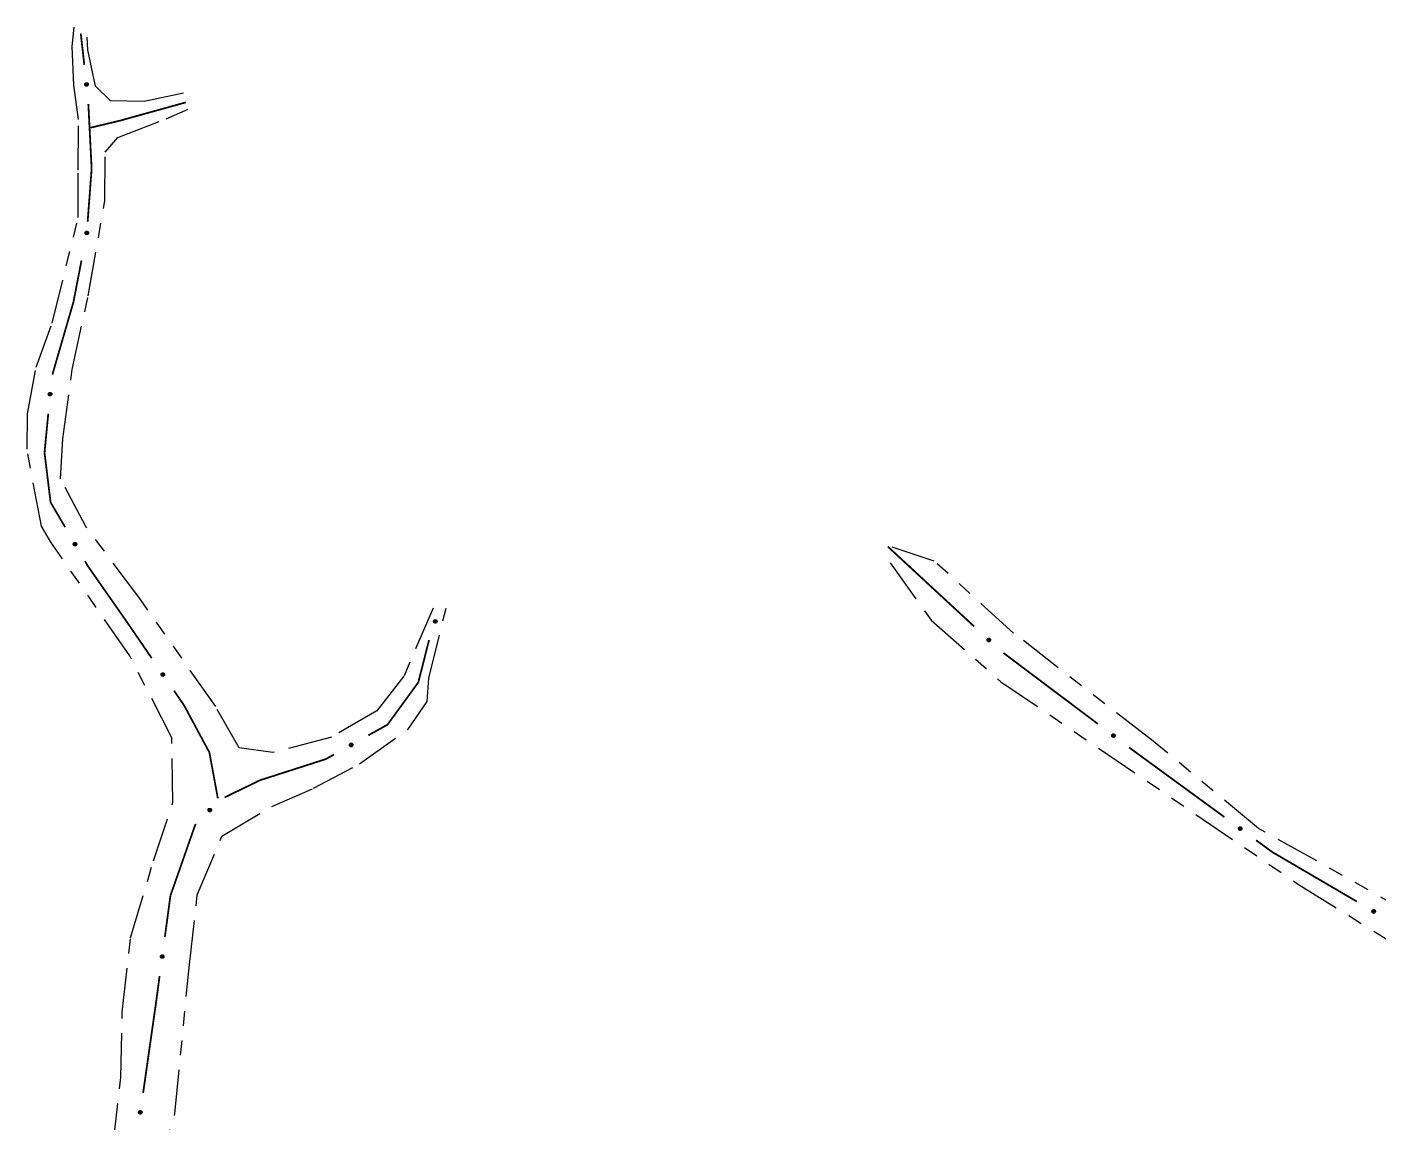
# Model space of a CAD drawing. Extents: x 205807 to 207855, y 4874692 to 4876446.
# Drawn here: x 206783.9 to 206921.5, y 4874877.1 to 4874988.5 of the extents above; entities that cross this region are included whole.
import ezdxf

# ---------------------------------------------------------------- set-up
doc = ezdxf.new("R2010")
doc.units = 0
doc.header["$LTSCALE"] = 1.5
doc.header["$MEASUREMENT"] = 0
doc.linetypes.add('TRACO_25', pattern=[8, 3, -1, 1, -1, 1, -1])
doc.layers.add('SV-EIXO-RUA-N-PAV', color=6, linetype='CONTINUOUS')
doc.layers.add('SV-RUA-NAO-PAV', color=7, linetype='CONTINUOUS')

msp = doc.modelspace()

# ---------------------------------------------------------------- linework, layer by layer
at = {"layer": 'SV-EIXO-RUA-N-PAV', "const_width": 0.18}
for points in [[(206789.358213, 4874987.682496), (206789.334286, 4874987.893848)], [(206789.69568, 4874984.701537), (206789.358213, 4874987.682496)], [(206790.440665, 4874974.125583), (206790.105172, 4874980.723609)], [(206793.391007, 4874979.04282), (206799.980945, 4874980.873359)], [(206799.980945, 4874980.873359), (206800.029278, 4874980.886784)], [(206790.317734, 4874978.305234), (206793.234896, 4874979.005354)], [(206793.234896, 4874979.005354), (206793.391007, 4874979.04282)], [(206790.034766, 4874968.747428), (206790.411055, 4874973.733249)], [(206790.411055, 4874973.733249), (206790.440665, 4874974.125583)], [(206788.596701, 4874960.603179), (206789.40709, 4874964.802468)], [(206786.443385, 4874953.186204), (206788.395057, 4874959.908628)], [(206788.395057, 4874959.908628), (206788.596701, 4874960.603179)], [(206785.646358, 4874945.236812), (206786.02492, 4874949.211716)], [(206785.647219, 4874945.229754), (206785.646358, 4874945.236812)], [(206786.261013, 4874940.196644), (206785.647219, 4874945.229754)], [(206786.730353, 4874939.394223), (206786.261013, 4874940.196644)], [(206787.74012, 4874937.667848), (206786.730353, 4874939.394223)], [(206871.474668, 4874935.695847), (206880.283862, 4874927.547343)], [(206790.071872, 4874933.681304), (206789.759653, 4874934.215098)], [(206790.290706, 4874933.368684), (206790.071872, 4874933.681304)], [(206793.944196, 4874928.149412), (206790.290706, 4874933.368684)], [(206794.299951, 4874927.630602), (206793.944196, 4874928.149412)], [(206796.562065, 4874924.331687), (206794.299951, 4874927.630602)], [(206823.693484, 4874921.879934), (206824.783878, 4874926.184121)], [(206883.250342, 4874924.867226), (206892.844248, 4874917.659107)], [(206820.558745, 4874917.577351), (206823.363815, 4874921.427448)], [(206823.363815, 4874921.427448), (206823.693484, 4874921.879934)], [(206799.844882, 4874919.544246), (206798.824178, 4874921.032772)], [(206799.937394, 4874919.372437), (206799.844882, 4874919.544246)], [(206802.426431, 4874914.749939), (206799.937394, 4874919.372437)], [(206818.606474, 4874916.486376), (206820.352361, 4874917.462019)], [(206820.352361, 4874917.462019), (206820.558745, 4874917.577351)], [(206802.562298, 4874914.012376), (206802.426431, 4874914.749939)], [(206814.289267, 4874914.073819), (206815.1147, 4874914.535091)], [(206896.042216, 4874915.2564), (206896.3581, 4874915.01907)], [(206896.3581, 4874915.01907), (206905.731222, 4874908.17669)], [(206803.286948, 4874910.078564), (206802.562298, 4874914.012376)], [(206807.589531, 4874911.922528), (206814.237447, 4874914.05718)], [(206814.237447, 4874914.05718), (206814.289267, 4874914.073819)], [(206803.974284, 4874910.169681), (206807.573541, 4874911.914775)], [(206807.573541, 4874911.914775), (206807.589531, 4874911.922528)], [(206798.461908, 4874900.182623), (206800.69091, 4874906.543433)], [(206800.69091, 4874906.543433), (206800.981993, 4874907.374083)], [(206800.981993, 4874907.374083), (206801.066213, 4874907.459318)], [(206908.96197, 4874905.818244), (206910.577344, 4874904.639021)], [(206910.577344, 4874904.639021), (206910.617946, 4874904.609382)], [(206910.617946, 4874904.609382), (206919.205799, 4874899.584849)], [(206797.892685, 4874895.960881), (206798.427174, 4874899.92501)], [(206798.427174, 4874899.92501), (206798.461908, 4874900.182623)], [(206796.986737, 4874889.24177), (206797.358195, 4874891.996752)], [(206795.68282, 4874880.114348), (206796.955612, 4874889.023893)], [(206796.955612, 4874889.023893), (206796.986737, 4874889.24177)]]:
    msp.add_lwpolyline(points, dxfattribs=at)
at = {"layer": 'SV-EIXO-RUA-N-PAV'}
for points in [[(206789.827439, 4874982.559079), (206789.788756, 4874982.589008), (206789.761631, 4874982.62264), (206789.747081, 4874982.657203), (206789.742187, 4874982.691097), (206789.741086, 4874982.726337), (206789.747814, 4874982.762111), (206789.764077, 4874982.800162), (206789.793827, 4874982.839176), (206789.830107, 4874982.864699), (206789.863228, 4874982.880777), (206789.898278, 4874982.887915), (206789.932529, 4874982.888411), (206789.969458, 4874982.880193), (206790.007858, 4874982.863336), (206790.046365, 4874982.832471), (206790.072731, 4874982.799317), (206790.085927, 4874982.765517), (206790.09288, 4874982.730235), (206790.093573, 4874982.694244), (206790.086766, 4874982.659166), (206790.069723, 4874982.620534), (206790.038757, 4874982.582932), (206790.005989, 4874982.556256), (206789.972384, 4874982.542589), (206789.937494, 4874982.536526), (206789.902162, 4874982.534992), (206789.86592, 4874982.540259), (206789.827439, 4874982.559079)], [(206789.82836, 4874967.475254), (206789.795955, 4874967.511887), (206789.775595, 4874967.549997), (206789.767763, 4874967.58667), (206789.769292, 4874967.620882), (206789.774798, 4874967.655707), (206789.788096, 4874967.689592), (206789.811186, 4874967.723932), (206789.847705, 4874967.756696), (206789.888116, 4874967.774987), (206789.92366, 4874967.784589), (206789.959426, 4874967.785049), (206789.993166, 4874967.779133), (206790.027908, 4874967.764156), (206790.062479, 4874967.740417), (206790.094536, 4874967.702898), (206790.11424, 4874967.665399), (206790.120884, 4874967.629727), (206790.121119, 4874967.593768), (206790.115071, 4874967.558282), (206790.101826, 4874967.525095), (206790.077862, 4874967.49033), (206790.040411, 4874967.45918), (206790.003235, 4874967.439101), (206789.967666, 4874967.431957), (206789.932258, 4874967.432524), (206789.897263, 4874967.437622), (206789.862644, 4874967.449571), (206789.82836, 4874967.475254)], [(206786.091332, 4874951.07011), (206786.059652, 4874951.107371), (206786.040044, 4874951.145874), (206786.032933, 4874951.182694), (206786.035133, 4874951.216869), (206786.041321, 4874951.251579), (206786.055281, 4874951.285197), (206786.079041, 4874951.319077), (206786.116196, 4874951.351119), (206786.156958, 4874951.368613), (206786.192683, 4874951.377516), (206786.228451, 4874951.377274), (206786.262069, 4874951.370697), (206786.29651, 4874951.355041), (206786.330609, 4874951.330628), (206786.361924, 4874951.292487), (206786.380888, 4874951.254609), (206786.386831, 4874951.218814), (206786.38636, 4874951.182857), (206786.379617, 4874951.147497), (206786.365723, 4874951.114576), (206786.341082, 4874951.080287), (206786.303027, 4874951.049878), (206786.265464, 4874951.030532), (206786.229762, 4874951.024088), (206786.194372, 4874951.025349), (206786.159483, 4874951.031133), (206786.125106, 4874951.043759), (206786.091332, 4874951.07011)], [(206788.727408, 4874935.761872), (206788.679924, 4874935.773592), (206788.641511, 4874935.793374), (206788.614222, 4874935.819095), (206788.596033, 4874935.848112), (206788.580769, 4874935.879893), (206788.572449, 4874935.915331), (206788.571927, 4874935.956708), (206788.583349, 4874936.004423), (206788.6062, 4874936.042442), (206788.629985, 4874936.070545), (206788.65915, 4874936.091253), (206788.690273, 4874936.105564), (206788.727369, 4874936.11299), (206788.769306, 4874936.113109), (206788.817007, 4874936.100463), (206788.854534, 4874936.08081), (206788.880276, 4874936.055239), (206788.900909, 4874936.025787), (206788.916104, 4874935.993153), (206788.92407, 4874935.95832), (206788.924115, 4874935.916096), (206788.911009, 4874935.86918), (206788.891835, 4874935.831528), (206788.866632, 4874935.805434), (206788.837178, 4874935.785773), (206788.805488, 4874935.770076), (206788.770214, 4874935.760229), (206788.727408, 4874935.761872)], [(206825.272001, 4874927.979125), (206825.250324, 4874928.022967), (206825.240658, 4874928.06508), (206825.242707, 4874928.102525), (206825.253144, 4874928.135141), (206825.267581, 4874928.167307), (206825.289291, 4874928.196526), (206825.32057, 4874928.223617), (206825.364397, 4874928.245671), (206825.408189, 4874928.252737), (206825.445006, 4874928.252693), (206825.479644, 4874928.243767), (206825.510656, 4874928.229219), (206825.540261, 4874928.205664), (206825.567406, 4874928.173698), (206825.588516, 4874928.129091), (206825.597708, 4874928.08774), (206825.594776, 4874928.051574), (206825.585582, 4874928.016809), (206825.57045, 4874927.984147), (206825.548974, 4874927.955588), (206825.516739, 4874927.928315), (206825.472436, 4874927.908063), (206825.431298, 4874927.898424), (206825.395101, 4874927.900848), (206825.361078, 4874927.910669), (206825.32864, 4874927.924757), (206825.29836, 4874927.945358), (206825.272001, 4874927.979125)], [(206881.721334, 4874926.367634), (206881.770173, 4874926.37023), (206881.812679, 4874926.362475), (206881.84627, 4874926.345802), (206881.872111, 4874926.323329), (206881.895958, 4874926.297361), (206881.914225, 4874926.265875), (206881.926758, 4874926.226438), (206881.929707, 4874926.177464), (206881.9189, 4874926.134443), (206881.904316, 4874926.100636), (206881.882435, 4874926.072341), (206881.856819, 4874926.049598), (206881.823486, 4874926.031705), (206881.783396, 4874926.019394), (206881.734079, 4874926.017621), (206881.69246, 4874926.02551), (206881.660393, 4874926.042489), (206881.632086, 4874926.064668), (206881.608058, 4874926.091471), (206881.590305, 4874926.122482), (206881.577982, 4874926.162869), (206881.576877, 4874926.211568), (206881.584272, 4874926.253168), (206881.600797, 4874926.285465), (206881.623259, 4874926.312841), (206881.649014, 4874926.337077), (206881.679901, 4874926.356757), (206881.721334, 4874926.367634)], [(206797.68359, 4874922.501478), (206797.635388, 4874922.50976), (206797.595654, 4874922.526735), (206797.566589, 4874922.550431), (206797.546365, 4874922.578067), (206797.52886, 4874922.608671), (206797.518018, 4874922.643421), (206797.514527, 4874922.684654), (206797.522496, 4874922.733065), (206797.54256, 4874922.772626), (206797.564267, 4874922.802364), (206797.591871, 4874922.825112), (206797.621886, 4874922.841619), (206797.658354, 4874922.851688), (206797.700174, 4874922.854817), (206797.74866, 4874922.845626), (206797.7875, 4874922.828717), (206797.815011, 4874922.805059), (206797.837704, 4874922.777164), (206797.855202, 4874922.745705), (206797.865648, 4874922.711533), (206797.868722, 4874922.669421), (206797.859017, 4874922.621686), (206797.842595, 4874922.582755), (206797.819329, 4874922.554919), (206797.791363, 4874922.533196), (206797.760881, 4874922.515264), (206797.726404, 4874922.502912), (206797.68359, 4874922.501478)], [(206894.394483, 4874916.632068), (206894.442804, 4874916.639629), (206894.485879, 4874916.636246), (206894.520994, 4874916.623085), (206894.548991, 4874916.603363), (206894.575361, 4874916.57996), (206894.596742, 4874916.5505), (206894.61323, 4874916.512546), (206894.621155, 4874916.464128), (206894.61479, 4874916.420229), (206894.603728, 4874916.385112), (206894.584845, 4874916.354734), (206894.561681, 4874916.329498), (206894.530345, 4874916.3083), (206894.491719, 4874916.291967), (206894.44284, 4874916.285177), (206894.400633, 4874916.288782), (206894.367002, 4874916.302405), (206894.336582, 4874916.321582), (206894.309947, 4874916.345797), (206894.289126, 4874916.374837), (206894.27275, 4874916.413756), (206894.266687, 4874916.46209), (206894.269803, 4874916.504227), (206894.28295, 4874916.53804), (206894.302505, 4874916.567563), (206894.325655, 4874916.594298), (206894.354374, 4874916.617023), (206894.394483, 4874916.632068)], [(206816.681462, 4874915.536737), (206816.694113, 4874915.583981), (206816.714646, 4874915.621998), (206816.740899, 4874915.648777), (206816.770267, 4874915.666391), (206816.802343, 4874915.681028), (206816.837937, 4874915.68865), (206816.879316, 4874915.688359), (206816.926798, 4874915.676001), (206816.96436, 4874915.652407), (206816.991991, 4874915.628074), (206817.012121, 4874915.598508), (206817.025818, 4874915.56711), (206817.032513, 4874915.529875), (206817.031808, 4874915.487944), (206817.018227, 4874915.4405), (206816.997841, 4874915.403368), (206816.971768, 4874915.378133), (206816.941916, 4874915.358083), (206816.908991, 4874915.343532), (206816.874007, 4874915.336252), (206816.83179, 4874915.337037), (206816.785141, 4874915.351063), (206816.747874, 4874915.370972), (206816.722279, 4874915.396684), (206816.703202, 4874915.426518), (206816.68813, 4874915.45851), (206816.678978, 4874915.493972), (206816.681462, 4874915.536737)], [(206802.292642, 4874908.857142), (206802.291657, 4874908.90604), (206802.300808, 4874908.948268), (206802.318579, 4874908.98129), (206802.341891, 4874909.006377), (206802.368631, 4874909.029356), (206802.400701, 4874909.046575), (206802.44053, 4874909.057803), (206802.489575, 4874909.059136), (206802.532217, 4874909.046918), (206802.565524, 4874909.031228), (206802.593082, 4874909.008426), (206802.61497, 4874908.982075), (206802.631755, 4874908.94817), (206802.642739, 4874908.907697), (206802.642886, 4874908.858348), (206802.633629, 4874908.817011), (206802.615603, 4874908.785521), (206802.592503, 4874908.757961), (206802.564923, 4874908.734828), (206802.533344, 4874908.718107), (206802.492574, 4874908.707121), (206802.443864, 4874908.707622), (206802.40253, 4874908.716383), (206802.370795, 4874908.733963), (206802.344174, 4874908.757315), (206802.3208, 4874908.783855), (206802.302149, 4874908.815372), (206802.292642, 4874908.857142)], [(206907.295452, 4874907.171094), (206907.343664, 4874907.179319), (206907.386781, 4874907.17653), (206907.422074, 4874907.163853), (206907.45034, 4874907.144519), (206907.47703, 4874907.121482), (206907.498815, 4874907.092319), (206907.515824, 4874907.054596), (206907.524415, 4874907.006291), (206907.518655, 4874906.962309), (206907.508078, 4874906.927043), (206907.489614, 4874906.896408), (206907.4668, 4874906.870855), (206907.435759, 4874906.849228), (206907.397362, 4874906.832364), (206907.34858, 4874906.824901), (206907.306328, 4874906.827926), (206907.272513, 4874906.841084), (206907.241832, 4874906.859841), (206907.214865, 4874906.883686), (206907.193646, 4874906.912436), (206907.176737, 4874906.951127), (206907.170009, 4874906.999372), (206907.172544, 4874907.041549), (206907.185224, 4874907.075539), (206907.20437, 4874907.105329), (206907.22715, 4874907.13238), (206907.255554, 4874907.155499), (206907.295452, 4874907.171094)], [(206920.863622, 4874898.742436), (206920.910756, 4874898.755491), (206920.953935, 4874898.757073), (206920.990328, 4874898.748026), (206921.020403, 4874898.731647), (206921.049284, 4874898.711424), (206921.073904, 4874898.684611), (206921.094637, 4874898.648799), (206921.108064, 4874898.60161), (206921.106777, 4874898.557271), (206921.099817, 4874898.521117), (206921.084543, 4874898.488773), (206921.064428, 4874898.461046), (206921.035731, 4874898.436393), (206920.999234, 4874898.415737), (206920.951456, 4874898.403383), (206920.909114, 4874898.402123), (206920.874142, 4874898.411797), (206920.841723, 4874898.427359), (206920.812486, 4874898.448358), (206920.78847, 4874898.474817), (206920.767738, 4874898.511601), (206920.75617, 4874898.55892), (206920.754432, 4874898.601136), (206920.763612, 4874898.636234), (206920.779651, 4874898.667806), (206920.799582, 4874898.69702), (206920.825504, 4874898.72289), (206920.863622, 4874898.742436)], [(206797.497148, 4874893.851134), (206797.466948, 4874893.889604), (206797.448859, 4874893.928843), (206797.443191, 4874893.965913), (206797.446724, 4874893.999976), (206797.454264, 4874894.034417), (206797.469527, 4874894.067464), (206797.494591, 4874894.10039), (206797.53297, 4874894.130956), (206797.574384, 4874894.146845), (206797.61043, 4874894.154346), (206797.646161, 4874894.152706), (206797.679496, 4874894.144821), (206797.713299, 4874894.127832), (206797.746419, 4874894.102106), (206797.77622, 4874894.062771), (206797.79369, 4874894.024181), (206797.79823, 4874893.988181), (206797.796355, 4874893.95227), (206797.788236, 4874893.9172), (206797.773067, 4874893.884847), (206797.747105, 4874893.851547), (206797.707891, 4874893.822648), (206797.669601, 4874893.804784), (206797.633675, 4874893.79974), (206797.598361, 4874893.802382), (206797.563725, 4874893.809524), (206797.529867, 4874893.823484), (206797.497148, 4874893.851134)], [(206795.270683, 4874878.00778), (206795.240787, 4874878.046487), (206795.223007, 4874878.085867), (206795.217632, 4874878.12298), (206795.221433, 4874878.157015), (206795.229244, 4874878.191396), (206795.244767, 4874878.224321), (206795.270089, 4874878.257049), (206795.308707, 4874878.287312), (206795.350246, 4874878.302874), (206795.386349, 4874878.310091), (206795.422066, 4874878.30817), (206795.455339, 4874878.300023), (206795.489007, 4874878.282768), (206795.521923, 4874878.256782), (206795.551413, 4874878.217214), (206795.568579, 4874878.178487), (206795.572836, 4874878.142453), (206795.570678, 4874878.106557), (206795.562283, 4874878.071552), (206795.54686, 4874878.03932), (206795.520636, 4874878.006226), (206795.481196, 4874877.977636), (206795.442766, 4874877.960074), (206795.406801, 4874877.955313), (206795.37151, 4874877.958233), (206795.336931, 4874877.965648), (206795.303183, 4874877.979873), (206795.270683, 4874878.00778)]]:
    msp.add_lwpolyline(points, close=True, dxfattribs=at)
for points in [[(206789.761631, 4874982.62264), (206789.741086, 4874982.726337)], [(206789.773211, 4874982.608113), (206789.746426, 4874982.735539)], [(206789.788756, 4874982.589008), (206789.747814, 4874982.762111)], [(206789.807031, 4874982.576238), (206789.757196, 4874982.773836)], [(206789.827439, 4874982.559079), (206789.764077, 4874982.800162)], [(206789.848372, 4874982.550707), (206789.781218, 4874982.816379)], [(206789.86592, 4874982.540259), (206789.793827, 4874982.839176)], [(206789.88365, 4874982.542341), (206789.812045, 4874982.847333)], [(206789.902162, 4874982.534992), (206789.830107, 4874982.864699)], [(206789.918314, 4874982.539399), (206789.845455, 4874982.867595)], [(206789.937494, 4874982.536526), (206789.863228, 4874982.880777)], [(206789.955075, 4874982.542188), (206789.883547, 4874982.882893)], [(206789.972384, 4874982.542589), (206789.898278, 4874982.887915)], [(206789.98956, 4874982.552958), (206789.916241, 4874982.885221)], [(206790.005989, 4874982.556256), (206789.932529, 4874982.888411)], [(206790.023124, 4874982.571863), (206789.952568, 4874982.879721)], [(206790.038757, 4874982.582932), (206789.969458, 4874982.880193)], [(206790.052288, 4874982.605376), (206789.989509, 4874982.868797)], [(206790.069723, 4874982.620534), (206790.007858, 4874982.863336)], [(206790.075261, 4874982.645054), (206790.028445, 4874982.840247)], [(206790.086766, 4874982.659166), (206790.046365, 4874982.832471)], [(206790.08905, 4874982.680946), (206790.060756, 4874982.809574)], [(206790.093573, 4874982.694244), (206790.072731, 4874982.799317)], [(206789.775595, 4874967.549997), (206789.774798, 4874967.655707)], [(206789.784255, 4874967.533562), (206789.781764, 4874967.663748)], [(206789.795955, 4874967.511887), (206789.788096, 4874967.689592)], [(206789.811519, 4874967.495925), (206789.799504, 4874967.699356)], [(206789.82836, 4874967.475254), (206789.811186, 4874967.723932)], [(206789.847358, 4874967.463116), (206789.831056, 4874967.736658)], [(206789.862644, 4874967.449571), (206789.847705, 4874967.756696)], [(206789.88045, 4874967.448303), (206789.867126, 4874967.761304)], [(206789.897263, 4874967.437622), (206789.888116, 4874967.774987)], [(206789.913953, 4874967.438932), (206789.903735, 4874967.774962)], [(206789.932258, 4874967.432524), (206789.92366, 4874967.784589)], [(206789.950588, 4874967.434799), (206789.944016, 4874967.782869)], [(206789.967666, 4874967.431957), (206789.959426, 4874967.785049)], [(206789.986479, 4874967.438932), (206789.976569, 4874967.779044)], [(206790.003235, 4874967.439101), (206789.993166, 4874967.779133)], [(206790.022985, 4874967.451229), (206790.011227, 4874967.766849)], [(206790.040411, 4874967.45918), (206790.027908, 4874967.764156)], [(206790.0579, 4874967.478699), (206790.045474, 4874967.749212)], [(206790.077862, 4874967.49033), (206790.062479, 4874967.740417)], [(206790.087886, 4874967.513383), (206790.078387, 4874967.713887)], [(206790.101826, 4874967.525095), (206790.094536, 4874967.702898)], [(206790.108141, 4874967.546064), (206790.104393, 4874967.677714)], [(206790.115071, 4874967.558282), (206790.11424, 4874967.665399)], [(206786.040044, 4874951.145874), (206786.041321, 4874951.251579)], [(206786.048379, 4874951.129272), (206786.048444, 4874951.259482)], [(206786.059652, 4874951.107371), (206786.055281, 4874951.285197)], [(206786.0749, 4874951.091108), (206786.066879, 4874951.294735)], [(206786.091332, 4874951.07011), (206786.079041, 4874951.319077)], [(206786.110089, 4874951.057601), (206786.099157, 4874951.331411)], [(206786.125106, 4874951.043759), (206786.116196, 4874951.351119)], [(206786.142884, 4874951.042142), (206786.135704, 4874951.355344)], [(206786.159483, 4874951.031133), (206786.156958, 4874951.368613)], [(206786.176196, 4874951.032115), (206786.172574, 4874951.368281)], [(206786.194372, 4874951.025349), (206786.192683, 4874951.377516)], [(206786.212743, 4874951.027264), (206786.213002, 4874951.375396)], [(206786.229762, 4874951.024088), (206786.228451, 4874951.377274)], [(206786.248708, 4874951.030692), (206786.245473, 4874951.370933)], [(206786.265464, 4874951.030532), (206786.262069, 4874951.370697)], [(206786.285448, 4874951.042271), (206786.279885, 4874951.358061)], [(206786.303027, 4874951.049878), (206786.29651, 4874951.355041)], [(206786.320896, 4874951.06905), (206786.31378, 4874951.339755)], [(206786.341082, 4874951.080287), (206786.330609, 4874951.330628)], [(206786.351556, 4874951.103139), (206786.345993, 4874951.303791)], [(206786.365723, 4874951.114576), (206786.361924, 4874951.292487)], [(206786.372449, 4874951.135417), (206786.371285, 4874951.267114)], [(206786.379617, 4874951.147497), (206786.380888, 4874951.254609)], [(206788.727408, 4874935.761872), (206788.571927, 4874935.956708)], [(206788.679924, 4874935.773592), (206788.572449, 4874935.915331)], [(206788.701803, 4874935.769307), (206788.576285, 4874935.929848)], [(206788.641511, 4874935.793374), (206788.580769, 4874935.879893)], [(206788.749939, 4874935.762684), (206788.581041, 4874935.978473)], [(206788.657978, 4874935.784774), (206788.58193, 4874935.890469)], [(206788.770214, 4874935.760229), (206788.583349, 4874936.004423)], [(206788.785585, 4874935.769307), (206788.596708, 4874936.019253)], [(206788.805488, 4874935.770076), (206788.6062, 4874936.042442)], [(206788.818475, 4874935.780641), (206788.619065, 4874936.051299)], [(206788.837178, 4874935.785773), (206788.629985, 4874936.070545)], [(206788.850966, 4874935.798064), (206788.647711, 4874936.080701)], [(206788.866632, 4874935.805434), (206788.65915, 4874936.091253)], [(206788.878145, 4874935.821865), (206788.676668, 4874936.096057)], [(206788.891835, 4874935.831528), (206788.690273, 4874936.105564)], [(206788.901191, 4874935.852733), (206788.712114, 4874936.105724)], [(206788.911009, 4874935.86918), (206788.727369, 4874936.11299)], [(206788.914303, 4874935.89518), (206788.750316, 4874936.11068)], [(206788.924115, 4874935.916096), (206788.769306, 4874936.113109)], [(206788.919258, 4874935.94076), (206788.797474, 4874936.100324)], [(206788.92407, 4874935.95832), (206788.817007, 4874936.100463)], [(206788.917347, 4874935.979162), (206788.839432, 4874936.085345)], [(206788.916104, 4874935.993153), (206788.854534, 4874936.08081)], [(206825.29836, 4874927.945358), (206825.364397, 4874928.245671)], [(206825.315212, 4874927.939469), (206825.384347, 4874928.24503)], [(206825.32864, 4874927.924757), (206825.408189, 4874928.252737)], [(206825.34509, 4874927.921649), (206825.423256, 4874928.248621)], [(206825.361078, 4874927.910669), (206825.445006, 4874928.252693)], [(206825.379363, 4874927.908063), (206825.464201, 4874928.2457)], [(206825.395101, 4874927.900848), (206825.479644, 4874928.243767)], [(206825.240658, 4874928.06508), (206825.267581, 4874928.167307)], [(206825.24471, 4874928.04695), (206825.276411, 4874928.173242)], [(206825.250324, 4874928.022967), (206825.289291, 4874928.196526)], [(206825.261163, 4874928.003486), (206825.302859, 4874928.20296)], [(206825.272001, 4874927.979125), (206825.32057, 4874928.223617)], [(206825.287156, 4874927.962434), (206825.343081, 4874928.230694)], [(206825.415083, 4874927.90265), (206825.494615, 4874928.233481)], [(206825.431298, 4874927.898424), (206825.510656, 4874928.229219)], [(206825.453536, 4874927.904955), (206825.524869, 4874928.212633)], [(206825.472436, 4874927.908063), (206825.540261, 4874928.205664)], [(206825.494428, 4874927.922319), (206825.5533, 4874928.186641)], [(206825.516739, 4874927.928315), (206825.567406, 4874928.173698)], [(206825.532452, 4874927.947937), (206825.575809, 4874928.143927)], [(206825.548974, 4874927.955588), (206825.588516, 4874928.129091)], [(206825.560562, 4874927.97417), (206825.591431, 4874928.102205)], [(206825.57045, 4874927.984147), (206825.597708, 4874928.08774)], [(206881.576877, 4874926.211568), (206881.823486, 4874926.031705)], [(206881.577982, 4874926.162869), (206881.783396, 4874926.019394)], [(206881.581287, 4874926.185734), (206881.800859, 4874926.027241)], [(206881.581488, 4874926.230159), (206881.835968, 4874926.043092)], [(206881.584272, 4874926.253168), (206881.856819, 4874926.049598)], [(206881.589802, 4874926.140683), (206881.752728, 4874926.023434)], [(206881.590305, 4874926.122482), (206881.734079, 4874926.017621)], [(206881.59456, 4874926.266395), (206881.867071, 4874926.062651)], [(206881.600797, 4874926.285465), (206881.882435, 4874926.072341)], [(206881.602799, 4874926.104496), (206881.708227, 4874926.025563)], [(206881.608058, 4874926.091471), (206881.69246, 4874926.02551)], [(206881.613642, 4874926.297072), (206881.89031, 4874926.085765)], [(206881.623259, 4874926.312841), (206881.904316, 4874926.100636)], [(206881.639661, 4874926.323191), (206881.909167, 4874926.122226)], [(206881.649014, 4874926.337077), (206881.9189, 4874926.134443)], [(206881.667834, 4874926.343601), (206881.921238, 4874926.159389)], [(206881.679901, 4874926.356757), (206881.929707, 4874926.177464)], [(206881.700013, 4874926.360304), (206881.924368, 4874926.202963)], [(206881.721334, 4874926.367634), (206881.926758, 4874926.226438)], [(206881.747995, 4874926.367967), (206881.914777, 4874926.250869)], [(206881.770173, 4874926.37023), (206881.914225, 4874926.265875)], [(206881.794423, 4874926.365914), (206881.897923, 4874926.286905)], [(206881.812679, 4874926.362475), (206881.895958, 4874926.297361)], [(206797.741084, 4874922.513069), (206797.534757, 4874922.748816)], [(206797.760881, 4874922.515264), (206797.54256, 4874922.772626)], [(206797.773076, 4874922.526734), (206797.554756, 4874922.782384)], [(206797.791363, 4874922.533196), (206797.564267, 4874922.802364)], [(206797.804233, 4874922.546444), (206797.581218, 4874922.813765)], [(206797.819329, 4874922.554919), (206797.591871, 4874922.825112)], [(206797.829634, 4874922.572134), (206797.608999, 4874922.83116)], [(206797.842595, 4874922.582755), (206797.621886, 4874922.841619)], [(206797.850405, 4874922.604577), (206797.64366, 4874922.843346)], [(206797.859017, 4874922.621686), (206797.658354, 4874922.851688)], [(206797.860436, 4874922.647855), (206797.681407, 4874922.851031)], [(206797.868722, 4874922.669421), (206797.700174, 4874922.854817)], [(206797.862108, 4874922.693673), (206797.729187, 4874922.844086)], [(206797.865648, 4874922.711533), (206797.74866, 4874922.845626)], [(206797.857446, 4874922.731839), (206797.772112, 4874922.832157)], [(206797.855202, 4874922.745705), (206797.7875, 4874922.828717)], [(206797.68359, 4874922.501478), (206797.514527, 4874922.684654)], [(206797.635388, 4874922.50976), (206797.518018, 4874922.643421)], [(206797.657518, 4874922.507056), (206797.520802, 4874922.658176)], [(206797.706005, 4874922.503905), (206797.522056, 4874922.707017)], [(206797.726404, 4874922.502912), (206797.522496, 4874922.733065)], [(206797.595654, 4874922.526735), (206797.52886, 4874922.608671)], [(206797.612696, 4874922.519339), (206797.529259, 4874922.619303)], [(206894.266687, 4874916.46209), (206894.530345, 4874916.3083)], [(206894.269379, 4874916.481054), (206894.541602, 4874916.320901)], [(206894.269803, 4874916.504227), (206894.561681, 4874916.329498)], [(206894.27275, 4874916.413756), (206894.491719, 4874916.291967)], [(206894.273708, 4874916.43684), (206894.508291, 4874916.301553)], [(206894.278689, 4874916.518434), (206894.570549, 4874916.343528)], [(206894.28295, 4874916.53804), (206894.584845, 4874916.354734)], [(206894.28677, 4874916.392891), (206894.460798, 4874916.292861)], [(206894.289126, 4874916.374837), (206894.44284, 4874916.285177)], [(206894.294545, 4874916.550896), (206894.591311, 4874916.368891)], [(206894.302505, 4874916.567563), (206894.603728, 4874916.385112)], [(206894.303388, 4874916.358218), (206894.416313, 4874916.290442)], [(206894.309947, 4874916.345797), (206894.400633, 4874916.288782)], [(206894.317766, 4874916.579531), (206894.606353, 4874916.407084)], [(206894.325655, 4874916.594298), (206894.61479, 4874916.420229)], [(206894.343712, 4874916.602706), (206894.614573, 4874916.445284)], [(206894.354374, 4874916.617023), (206894.621155, 4874916.464128)], [(206894.374021, 4874916.622603), (206894.613245, 4874916.48895)], [(206894.394483, 4874916.632068), (206894.61323, 4874916.512546)], [(206894.420971, 4874916.635117), (206894.598821, 4874916.535629)], [(206894.442804, 4874916.639629), (206894.596742, 4874916.5505)], [(206894.467367, 4874916.637806), (206894.578382, 4874916.569759)], [(206894.485879, 4874916.636246), (206894.575361, 4874916.57996)], [(206816.678978, 4874915.493972), (206816.926798, 4874915.676001)], [(206816.681462, 4874915.536737), (206816.879316, 4874915.688359)], [(206816.681832, 4874915.514195), (206816.900898, 4874915.678819)], [(206816.687752, 4874915.478425), (206816.941362, 4874915.662353)], [(206816.68813, 4874915.45851), (206816.96436, 4874915.652407)], [(206816.689399, 4874915.562191), (206816.852376, 4874915.684529)], [(206816.694113, 4874915.583981), (206816.837937, 4874915.68865)], [(206816.698438, 4874915.445318), (206816.972963, 4874915.639371)], [(206816.703202, 4874915.426518), (206816.991991, 4874915.628074)], [(206816.705725, 4874915.605703), (206816.812893, 4874915.67966)], [(206816.714646, 4874915.621998), (206816.802343, 4874915.681028)], [(206816.715219, 4874915.412491), (206817.001796, 4874915.610152)], [(206816.722279, 4874915.396684), (206817.012121, 4874915.598508)], [(206816.738481, 4874915.38485), (206817.01658, 4874915.580899)], [(206816.747874, 4874915.370972), (206817.025818, 4874915.56711)], [(206816.768891, 4874915.361202), (206817.025549, 4874915.54527)], [(206816.785141, 4874915.351063), (206817.032513, 4874915.529875)], [(206816.811071, 4874915.347258), (206817.029753, 4874915.506978)], [(206816.83179, 4874915.337037), (206817.031808, 4874915.487944)], [(206816.856545, 4874915.341408), (206817.018472, 4874915.460032)], [(206816.874007, 4874915.336252), (206817.018227, 4874915.4405)], [(206816.894977, 4874915.342564), (206817.002672, 4874915.418377)], [(206816.908991, 4874915.343532), (206816.997841, 4874915.403368)], [(206802.291657, 4874908.90604), (206802.400701, 4874909.046575)], [(206802.292642, 4874908.857142), (206802.44053, 4874909.057803)], [(206802.293188, 4874908.883799), (206802.415717, 4874909.046632)], [(206802.29677, 4874908.930134), (206802.379146, 4874909.030975)], [(206802.299266, 4874908.835591), (206802.463913, 4874909.05464)], [(206802.300808, 4874908.948268), (206802.368631, 4874909.029356)], [(206802.302149, 4874908.815372), (206802.489575, 4874909.059136)], [(206802.3149, 4874908.802879), (206802.50736, 4874909.050076)], [(206802.3208, 4874908.783855), (206802.532217, 4874909.046918)], [(206802.33437, 4874908.774049), (206802.544105, 4874909.036787)], [(206802.344174, 4874908.757315), (206802.565524, 4874909.031228)], [(206802.359618, 4874908.747184), (206802.579926, 4874909.01674)], [(206802.370795, 4874908.733963), (206802.593082, 4874909.008426)], [(206802.389649, 4874908.727101), (206802.602262, 4874908.992751)], [(206802.40253, 4874908.716383), (206802.61497, 4874908.982075)], [(206802.425435, 4874908.712842), (206802.620785, 4874908.961021)], [(206802.443864, 4874908.707622), (206802.631755, 4874908.94817)], [(206802.46983, 4874908.711178), (206802.635471, 4874908.925408)], [(206802.492574, 4874908.707121), (206802.642739, 4874908.907697)], [(206802.515137, 4874908.718204), (206802.63769, 4874908.877178)], [(206802.533344, 4874908.718107), (206802.642886, 4874908.858348)], [(206802.551732, 4874908.730001), (206802.634096, 4874908.832772)], [(206802.564923, 4874908.734828), (206802.633629, 4874908.817011)], [(206907.170009, 4874906.999372), (206907.435759, 4874906.849228)], [(206907.172438, 4874907.018372), (206907.446841, 4874906.861983)], [(206907.172544, 4874907.041549), (206907.4668, 4874906.870855)], [(206907.176737, 4874906.951127), (206907.397362, 4874906.832364)], [(206907.177376, 4874906.974221), (206907.4138, 4874906.842178)], [(206907.181233, 4874907.055876), (206907.475474, 4874906.885006)], [(206907.185224, 4874907.075539), (206907.489614, 4874906.896408)], [(206907.191042, 4874906.930457), (206907.366431, 4874906.832832)], [(206907.193646, 4874906.912436), (206907.34858, 4874906.824901)], [(206907.196641, 4874907.088554), (206907.495885, 4874906.910652)], [(206907.20437, 4874907.105329), (206907.508078, 4874906.927043)], [(206907.208136, 4874906.896016), (206907.321983, 4874906.829801)], [(206907.214865, 4874906.883686), (206907.306328, 4874906.827926)], [(206907.219465, 4874907.117506), (206907.5104, 4874906.949049)], [(206907.22715, 4874907.13238), (206907.518655, 4874906.962309)], [(206907.245089, 4874907.141036), (206907.518092, 4874906.987358)], [(206907.255554, 4874907.155499), (206907.524415, 4874907.006291)], [(206907.275122, 4874907.161348), (206907.516164, 4874907.031002)], [(206907.295452, 4874907.171094), (206907.515824, 4874907.054596)], [(206907.321895, 4874907.174507), (206907.501098, 4874907.077478)], [(206907.343664, 4874907.179319), (206907.498815, 4874907.092319)], [(206907.36825, 4874907.177836), (206907.480191, 4874907.111323)], [(206907.386781, 4874907.17653), (206907.47703, 4874907.121482)], [(206920.754432, 4874898.601136), (206921.064428, 4874898.461046)], [(206920.75617, 4874898.55892), (206921.035731, 4874898.436393)], [(206920.756668, 4874898.578068), (206921.045467, 4874898.450202)], [(206920.761629, 4874898.616269), (206921.071627, 4874898.476)], [(206920.763612, 4874898.636234), (206921.084543, 4874898.488773)], [(206920.766041, 4874898.534642), (206921.014596, 4874898.427161)], [(206920.767738, 4874898.511601), (206920.999234, 4874898.415737)], [(206920.773656, 4874898.650336), (206921.089343, 4874898.503577)], [(206920.779651, 4874898.667806), (206921.099817, 4874898.521117)], [(206920.784059, 4874898.492482), (206920.968414, 4874898.413077)], [(206920.78847, 4874898.474817), (206920.951456, 4874898.403383)], [(206920.793439, 4874898.681446), (206921.099904, 4874898.543245)], [(206920.799582, 4874898.69702), (206921.106777, 4874898.557271)], [(206920.804545, 4874898.459944), (206920.9245, 4874898.405571)], [(206920.812486, 4874898.448358), (206920.909114, 4874898.402123)], [(206920.816554, 4874898.707445), (206921.103687, 4874898.582135)], [(206920.825504, 4874898.72289), (206921.108064, 4874898.60161)], [(206920.844381, 4874898.730687), (206921.097359, 4874898.625361)], [(206920.863622, 4874898.742436), (206921.094637, 4874898.648799)], [(206920.889586, 4874898.748504), (206921.077674, 4874898.670076)], [(206920.910756, 4874898.755491), (206921.073904, 4874898.684611)], [(206920.935367, 4874898.756499), (206921.053455, 4874898.701637)], [(206920.953935, 4874898.757073), (206921.049284, 4874898.711424)], [(206797.448859, 4874893.928843), (206797.454264, 4874894.034417)], [(206797.456539, 4874893.911928), (206797.46169, 4874894.042036)], [(206797.466948, 4874893.889604), (206797.469527, 4874894.067464)], [(206797.481549, 4874893.872757), (206797.481488, 4874894.076542)], [(206797.497148, 4874893.851134), (206797.494591, 4874894.10039)], [(206797.515402, 4874893.837902), (206797.515174, 4874894.111929)], [(206797.529867, 4874893.823484), (206797.53297, 4874894.130956)], [(206797.547568, 4874893.821173), (206797.552628, 4874894.134417)], [(206797.563725, 4874893.809524), (206797.574384, 4874894.146845)], [(206797.580463, 4874893.809853), (206797.589975, 4874894.145904)], [(206797.598361, 4874893.802382), (206797.61043, 4874894.154346)], [(206797.616793, 4874893.803578), (206797.63065, 4874894.151434)], [(206797.633675, 4874893.79974), (206797.646161, 4874894.152706)], [(206797.652864, 4874893.805599), (206797.662922, 4874894.145706)], [(206797.669601, 4874893.804784), (206797.679496, 4874894.144821)], [(206797.690029, 4874893.815733), (206797.696806, 4874894.131499)], [(206797.707891, 4874893.822648), (206797.713299, 4874894.127832)], [(206797.726495, 4874893.841108), (206797.729959, 4874894.111884)], [(206797.747105, 4874893.851547), (206797.746419, 4874894.102106)], [(206797.758464, 4874893.873973), (206797.760743, 4874894.074688)], [(206797.773067, 4874893.884847), (206797.77622, 4874894.062771)], [(206797.780602, 4874893.905409), (206797.784583, 4874894.037052)], [(206797.788236, 4874893.9172), (206797.79369, 4874894.024181)], [(206795.223007, 4874878.085867), (206795.229244, 4874878.191396)], [(206795.230555, 4874878.068892), (206795.23673, 4874878.198956)], [(206795.240787, 4874878.046487), (206795.244767, 4874878.224321)], [(206795.255255, 4874878.029526), (206795.256799, 4874878.233305)], [(206795.270683, 4874878.00778), (206795.270089, 4874878.257049)], [(206795.288833, 4874877.994405), (206795.290762, 4874878.268426)], [(206795.303183, 4874877.979873), (206795.308707, 4874878.287312)], [(206795.320866, 4874877.977423), (206795.328392, 4874878.290618)], [(206795.336931, 4874877.965648), (206795.350246, 4874878.302874)], [(206795.353671, 4874877.965845), (206795.365829, 4874878.30181)], [(206795.37151, 4874877.958233), (206795.386349, 4874878.310091)], [(206795.38995, 4874877.959284), (206795.406546, 4874878.30702)], [(206795.406801, 4874877.955313), (206795.422066, 4874878.30817)], [(206795.426036, 4874877.96102), (206795.438772, 4874878.301038)], [(206795.442766, 4874877.960074), (206795.455339, 4874878.300023)], [(206795.46328, 4874877.970862), (206795.472542, 4874878.286565)], [(206795.481196, 4874877.977636), (206795.489007, 4874878.282768)], [(206795.499945, 4874877.995948), (206795.505541, 4874878.266689)], [(206795.520636, 4874878.006226), (206795.521923, 4874878.256782)], [(206795.532171, 4874878.028561), (206795.53603, 4874878.229252)], [(206795.54686, 4874878.03932), (206795.551413, 4874878.217214)], [(206795.554556, 4874878.059822), (206795.559573, 4874878.19143)], [(206795.562283, 4874878.071552), (206795.568579, 4874878.178487)]]:
    msp.add_lwpolyline(points, dxfattribs=at)
at = {"layer": 'SV-RUA-NAO-PAV', "linetype": 'TRACO_25'}
for points in [[(206792.613788, 4874874.565542, 4.799169), (206793.42137, 4874881.686786, 4.849216), (206793.553031, 4874888.333986, 4.799169), (206794.411067, 4874895.880004, 4.799169), (206796.745386, 4874903.724228, 4.573955), (206798.702551, 4874909.644647, 4.423812), (206798.608987, 4874916.217133, 4.624002), (206794.31437, 4874924.568674, 4.67405), (206786.29545, 4874936.148152, 4.298693), (206785.326393, 4874937.762585, 3.726347), (206783.865641, 4874945.615115, 3.726347), (206783.923261, 4874949.190761, 3.536077), (206784.789836, 4874953.932035, 4.098503), (206786.430512, 4874958.416931, 4.098503), (206789.079979, 4874969.181822, 4.023431), (206789.084751, 4874974.004893, 3.848265), (206789.08982, 4874979.127845, 3.798217), (206788.642981, 4874982.626956, 3.823241), (206788.446754, 4874986.575604, 3.823241), (206788.673858, 4874988.54956, 3.823241)], [(206799.774631, 4874981.814654, 3.998408), (206795.796131, 4874980.969503, 3.998408), (206792.368915, 4874981.04836, 3.898313), (206790.844378, 4874982.54949, 3.898313), (206790.047478, 4874986.223929, 3.898313), (206789.99873, 4874987.523466, 3.898313)], [(206825.189852, 4874929.431713, 4.223622), (206822.23103, 4874922.512828, 4.573955), (206819.475704, 4874918.992357, 4.573955), (206814.844939, 4874916.298684, 4.573955), (206808.889402, 4874914.731064, 4.548931), (206805.46258, 4874915.20976, 4.47386), (206803.065129, 4874919.410805, 4.423812), (206795.345841, 4874930.415173, 4.47386), (206789.849407, 4874937.743485, 4.47386), (206787.277457, 4874942.569478, 4.148551), (206787.506663, 4874946.667584, 4.148551), (206788.464271, 4874953.713688, 4.073479), (206790.097776, 4874961.208847, 4.073479), (206791.783441, 4874970.853089, 4.023431), (206791.813379, 4874975.826072, 3.998408), (206793.115732, 4874977.323997, 3.998408), (206798.020889, 4874979.217678, 3.998408), (206800.273358, 4874980.189736, 3.998408)], [(206956.112168, 4874880.951349, 8.878048), (206941.425768, 4874887.04177, 8.878048), (206925.600839, 4874897.830418, 8.853024), (206909.223961, 4874907.02033, 8.702881), (206898.325571, 4874916.0291, 8.652833), (206884.276904, 4874926.890704, 8.10231), (206876.203748, 4874934.221938, 7.852072), (206871.427111, 4874935.801726, 7.676906)], [(206871.725581, 4874934.052085, 7.676906), (206875.897588, 4874928.199687, 7.852072), (206882.996155, 4874921.944129, 7.877096), (206913.296049, 4874901.317985, 8.552738), (206941.697589, 4874883.642817, 8.727905), (206956.112101, 4874877.857908, 8.928095)], [(206797.064316, 4874872.086482, 4.724098), (206798.921389, 4874877.982025, 4.824193), (206800.387393, 4874893.174304, 4.67405), (206801.194926, 4874900.245568, 4.749122), (206803.702533, 4874906.240333, 4.724098), (206808.783919, 4874909.258366, 4.598979), (206813.038592, 4874911.102805, 4.47386), (206817.719167, 4874913.571511, 4.47386), (206822.650973, 4874917.114504, 4.398788), (206824.605072, 4874919.936162, 4.273669), (206824.769126, 4874922.319149, 4.273669), (206826.515739, 4874929.43021, 4.223622)]]:
    msp.add_polyline3d(points, dxfattribs=at)

doc.saveas('drawing.dxf')
